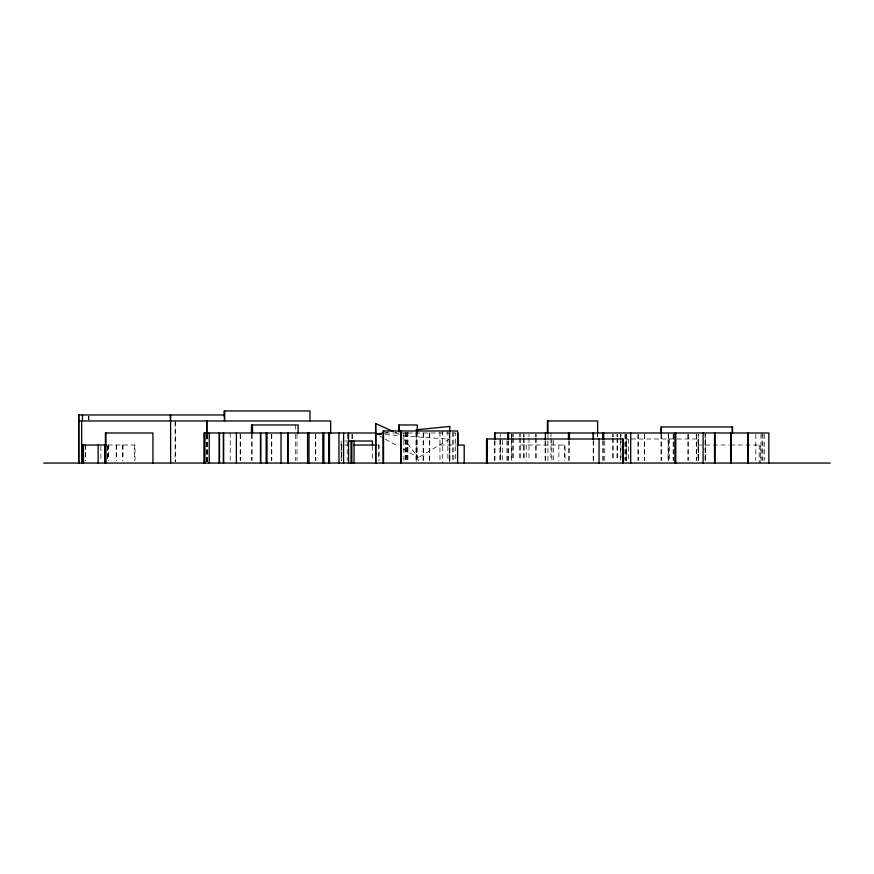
<?xml version="1.0" encoding="UTF-8"?>
<svg xmlns="http://www.w3.org/2000/svg" width="874" height="874" viewBox="0 0 874 874"><rect width="100%" height="100%" fill="white"/><g stroke="black" fill="none" stroke-linecap="round" stroke-linejoin="round"><path stroke-width="0.66" stroke-dasharray="4.37 3.28" d="M406.869 432.324L406.869 460.38M449.465 432.816L449.236 463.045M385.259 432.958L387.947 432.685M385.063 432.991L455.529 432.991L455.529 460.434M344.913 441.009L347.175 441.009M108.037 445.019L134.989 445.019L134.989 460.467M340.827 445.019L342.007 445.019M344.913 445.019L347.579 445.019M377.961 445.019L379.043 445.019L379.054 460.467M439.95 445.019L456.02 445.019M520.631 445.019L565.052 445.019L565.052 460.467M698.009 445.019L729.135 445.019M730.489 445.019L760.26 445.019L760.26 463.045M385.379 434.597L401.679 435.765M403.045 435.864L449.236 439.196L418.438 457.572L418.438 460.86M395.343 432.488L400.27 434.728M379.414 435.886L384.145 438.508M385.325 439.163L398.336 446.396M403.067 449.028L418.438 457.572L402.75 437.841M764.674 434.302L764.674 460.434M762.947 434.302L762.947 460.434M762.095 432.991L762.095 460.434M760.992 434.302L760.992 460.434M759.2 445.019L759.2 463.045M755.813 434.302L755.813 460.434M705.045 432.991L705.121 460.434M698.392 460.38L698.392 438.999L626.199 438.999L626.199 460.38M698.009 438.999L698.009 460.467M696.698 434.302L696.698 460.434M696.283 434.302L696.283 460.434M688.144 434.302L688.144 460.434M688.002 434.302L688.002 460.434M673.472 434.302L673.472 460.434M673.177 434.302L673.177 460.434M669.364 438.999L669.364 460.38M668.523 434.302L668.523 460.434M668.293 432.991L668.293 460.434M668.097 438.999L668.097 460.38M661.29 434.302L661.29 460.434M661.072 434.302L661.072 460.434M644.662 434.302L644.662 460.434M644.466 434.302L644.466 460.434M638.239 434.302L638.239 460.434M637.998 434.302L637.998 460.434M628.504 438.999L628.504 460.38M626.614 434.302L626.614 460.434M626.45 434.302L626.45 460.434M625.325 434.302L625.325 460.434M624.943 434.302L624.943 460.434M620.999 434.302L620.999 436.913M620.999 438.224L620.999 460.434M620.409 434.302L620.409 439.524M620.409 440.835L620.409 460.434M617.241 434.302L617.241 436.913M617.241 438.224L617.241 460.434M617.11 434.302L617.11 436.913M617.11 438.224L617.11 460.434M613.264 434.302L613.264 436.913M613.264 438.224L613.264 460.434M612.663 434.302L612.663 436.913M612.663 438.224L612.663 460.434M604.721 440.835L604.721 460.434M603.65 440.835L603.65 460.434M602.721 440.835L602.721 460.434M597.718 434.302L597.718 436.913M597.619 434.302L597.619 436.913M593.468 440.835L593.468 460.434M593.206 440.835L593.206 460.434M569.466 440.835L569.466 460.434M568.482 440.835L568.482 460.434M564.615 445.019L564.615 460.467M558.847 445.019L558.847 460.467M553.57 440.343L553.57 460.38M551.909 440.343L551.909 460.38M550.981 432.991L550.981 436.913M550.981 438.224L550.981 460.434M547.922 434.302L547.922 439.524M547.922 440.835L547.922 460.434M545.31 440.835L545.452 460.434M545.125 440.835L545.125 460.434M536.068 434.302L536.144 436.913M536.068 438.224L536.144 460.434M535.795 434.302L535.795 436.913M535.795 438.224L535.795 460.434M528.999 434.302L528.999 436.913M528.999 438.224L528.999 460.434M526.203 445.019L526.203 460.467M523.974 434.302L523.974 436.913M523.974 438.224L523.974 460.434M523.854 434.302L523.854 436.913M523.854 438.224L523.854 460.434M520.675 434.302L520.675 436.913M520.675 438.224L520.631 460.467M519.276 434.302L519.276 436.913M519.276 438.224L519.276 460.434M513.584 434.302L513.584 436.913M513.584 438.224L513.584 460.434M512.448 434.302L512.448 436.913M512.448 438.224L512.448 460.434M511.476 434.302L511.476 439.524M511.476 440.835L511.476 460.434M511.334 434.302L511.334 436.913M511.334 438.224L511.334 460.434M508.537 440.835L508.537 460.434M507.86 440.835L507.86 460.434M506.942 440.835L506.942 460.434M502.353 440.343L502.353 460.38M500.627 434.302L500.627 436.913M500.627 438.224L500.627 460.434M500.278 440.343L500.278 460.38M499.928 440.343L499.928 460.38M494.968 440.835L494.968 460.434M494.564 440.835L494.564 460.434M453.77 432.324L453.77 460.38M452.656 432.324L452.656 460.38M449.881 460.434L449.881 432.991L449.684 461.691M447.881 430.991L447.87 460.38M442.386 430.991L442.386 463.045M439.95 432.324L439.95 460.467M429.724 432.991L429.724 460.434M429.615 432.991L429.615 460.434M423.682 432.991L423.682 460.434M423.136 432.991L423.136 460.434M417.259 432.324L417.259 461.691M416.472 432.991L416.472 460.434M416.275 430.991L416.275 461.691M416.013 432.991L416.013 460.434M407.929 432.324L407.929 460.38M407.36 432.324L407.36 460.38M407.087 432.324L407.087 460.38M405.864 432.324L405.864 460.38M405.241 432.324L405.241 460.38M403.832 432.991L403.875 460.434M378.813 445.019L378.813 460.467M372.433 446.188L372.433 460.467M352.473 434.302L352.473 439.524M351.905 434.302L351.905 439.524M347.262 434.302L347.175 460.434M341.778 445.019L341.778 460.467M341.363 445.019L341.363 460.467M341.188 441.009L341.188 460.456M315.765 434.302L315.765 460.434M315.645 434.302L315.645 460.434M296.985 434.302L296.985 460.434M295.652 424.983L295.652 431.658M295.652 434.302L295.652 460.434M271.781 434.302L271.781 460.434M271.541 434.302L271.541 460.434M252.16 434.302L252.16 460.434M251.472 434.302L251.472 460.434M240.732 434.302L240.732 460.434M240.164 434.302L240.164 460.434M230.19 432.991L230.244 460.434M207.444 434.542L207.444 461.691M207.072 434.542L207.072 461.691M206.821 434.542L206.821 461.691M206.777 434.542L206.777 461.691M175.445 420.973L175.445 461.691M175.084 422.328L175.084 461.691M134.64 445.019L134.64 460.467M123.016 445.019L123.016 460.467M122.546 445.019L122.546 460.467M116.297 445.019L116.297 460.467M116.253 445.019L116.253 460.467M108.682 445.019L108.682 460.467M108.092 445.019L108.092 460.467M107.415 446.297L107.415 460.467M107.338 446.297L107.338 460.467M100.838 446.297L100.871 460.467M88.919 416.166L88.919 419.771M88.766 416.166L88.766 419.771M85.608 445.019L85.608 460.467M85.379 445.019L85.379 460.467M705.351 460.434L705.351 434.302L705.285 460.434M698.621 460.434L698.621 434.302L698.588 460.467"/><path stroke-width="1.31" d="M449.662 427.244L449.684 426.446L416.133 429.833M383.915 433.1L375.864 433.908L375.864 463.045M78.682 420.973L330.678 420.973L330.678 433.187M375.678 432.991L203.937 432.991L203.937 463.045M622.944 438.999L622.944 463.045L623.053 438.999L486.501 438.999L486.501 463.045M348.311 441.009L372.433 441.009L372.433 444.899M106.715 445.019L82.462 445.019L82.462 463.045M353.992 445.019L376.541 445.019M457.277 445.019L464.203 445.019L464.203 463.045M43.7 463.045L830.3 463.045M381.304 434.302L375.864 433.908L375.623 423.519L392.874 431.363M768.847 463.045L768.847 432.991L494.564 432.991L494.564 439.524M732.532 432.991L732.532 426.982L661.039 426.982L661.039 432.991M732.183 426.982L732.183 432.991M730.981 432.991L730.981 463.045M730.697 432.991L730.697 463.045M715.008 432.991L715.008 463.045M714.55 432.991L714.55 463.045M703.111 432.991L703.111 463.045M675.788 432.991L675.788 463.045M675.307 432.991L675.307 463.045M675.209 432.991L675.209 463.045M661.378 426.982L661.378 432.991M630.722 432.991L630.689 463.045M603.65 432.991L603.65 439.524M602.721 432.991L602.721 439.524M599.04 438.999L599.04 463.045M597.619 432.991L597.619 420.973L547.419 420.973L547.419 432.991M593.468 432.991L593.468 439.524M593.206 432.991L593.206 439.524M569.466 432.991L569.466 439.524M568.482 432.991L568.482 439.524M547.922 420.973L547.922 432.991M545.452 432.991L545.31 439.524M508.537 432.991L508.537 439.524M507.86 432.991L507.86 439.524M494.968 432.991L494.968 439.524M487.233 438.999L487.233 463.045M457.976 432.991L457.976 444.757M457.605 463.045L457.605 430.991L383.041 430.991L383.041 463.045M449.684 426.446L449.684 431.865M417.259 431.778L417.259 424.983L398.861 424.983L398.861 431.778M401.111 430.991L401.111 463.045M400.937 430.991L400.937 463.045M398.992 424.983L398.992 431.778M383.533 430.991L383.533 463.045M375.623 423.519L375.623 463.045M354.068 441.009L354.046 463.045M351.84 441.009L351.84 463.045M351.031 441.009L351.031 463.045M348.562 432.991L348.562 463.045M343.591 432.991L343.591 463.045M338.959 432.991L338.959 463.045M329.487 432.991L329.487 463.045M328.722 432.991L328.722 463.045M323.839 432.991L323.839 463.045M322.823 432.991L322.823 463.045M310.019 420.973L310.019 410.955L224.061 410.955L224.061 415.958M308.992 432.991L308.992 463.045M307.572 432.991L307.572 463.045M298.11 432.991L298.11 424.983L251.472 424.983L251.472 432.991M287.972 432.991L287.972 463.045M287.666 432.991L287.666 463.045M281.035 432.991L281.035 463.045M267.018 432.991L267.018 463.045M266.166 432.991L266.166 463.045M260.736 432.991L260.736 463.045M260.485 432.991L260.485 463.045M252.51 424.983L252.51 432.991M252.16 424.983L252.16 432.991M236.406 432.991L236.373 463.045M224.694 410.955L224.694 420.973M224.378 420.973L224.378 414.964L78.682 414.964L78.682 463.045M223.646 432.991L223.646 463.045M223.362 432.991L223.362 463.045M219.494 432.991L219.494 463.045M219.21 432.991L219.21 463.045M209.257 432.991L209.225 463.045M206.821 420.973L206.821 433.187M206.777 420.973L206.777 433.187M204.964 432.991L204.964 463.045M170.605 414.964L170.638 463.045M170.408 414.964L170.408 420.973M152.939 463.045L152.939 432.991L105.415 432.991L105.415 463.045M105.907 432.991L105.907 463.045M104.76 445.019L104.76 463.045M98.128 445.019L98.172 463.045M83.478 445.019L83.478 463.045M82.473 414.964L82.473 420.973M81.664 420.973L81.664 463.045M78.813 414.964L78.813 463.045M747.936 463.045L747.936 432.991L747.915 463.045"/></g></svg>
